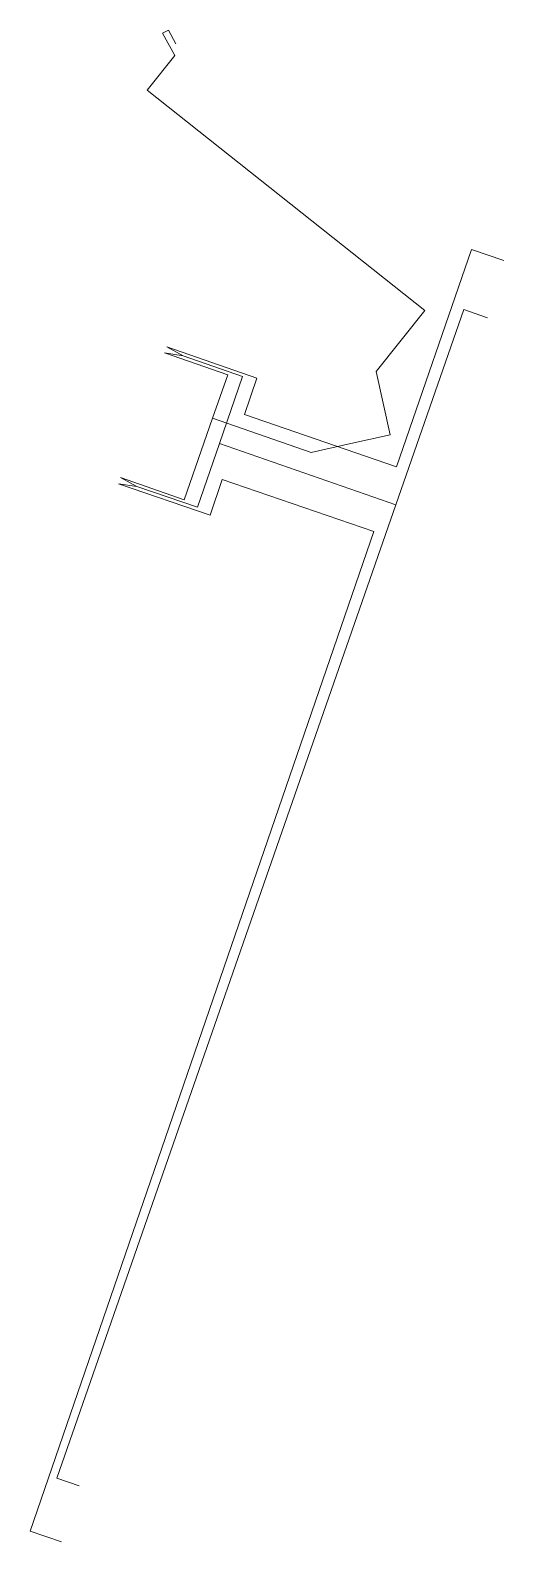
# Model space of a CAD drawing. Header units: metres. Extents: x 433992 to 434026, y 4588302 to 4588409.
import ezdxf

# ---------------------------------------------------------------- set-up
doc = ezdxf.new("R2010")
doc.units = ezdxf.units.M
doc.header["$MEASUREMENT"] = 0
doc.layers.add('01_I_Ascensor_l', color=251, linetype='Continuous', lineweight=0, true_color=0x646464)
doc.layers.add('01_I_Horitzontal_l', color=251, linetype='Continuous', lineweight=0, true_color=0x646464)

msp = doc.modelspace()

# ---------------------------------------------------------------- linework, layer by layer
at = {"layer": '01_I_Ascensor_l'}
msp.add_line((434001.767078, 4588409.390501), (434001.352439, 4588409.192346, -20), dxfattribs=at)
at = {"layer": '01_I_Ascensor_l', "extrusion": (0.5459435392087765, 0.837807652699267, 0.0048978643039497), "elevation": 4081125.460527, "flags": 128}
msp.add_lwpolyline([(2141415.934738, -20099.039793), (2141414.600847, -20119.040033), (2141415.825436, -20009.038714)], dxfattribs=at)
at = {"layer": '01_I_Ascensor_l', "extrusion": (-0.0645299117723088, -0.9979030500132795, 0.0050391726357052), "elevation": -4606761.903384, "flags": 128}
msp.add_lwpolyline([(137002.43037, 23194.563017), (137003.629784, 23084.561621), (137002.308229, 23104.561875)], dxfattribs=at)
at = {"layer": '01_I_Horitzontal_l'}
for p, q in [((434002.283071, 4588408.433098), (434001.767078, 4588409.390501)), ((434005.397984, 4588379.960497, -130), (434017.946739, 4588375.594476, -130))]:
    msp.add_line(p, q, dxfattribs=at)
at = {"layer": '01_I_Horitzontal_l', "flags": 128}
for points, elevation in [([(434001.352439, 4588409.192346), (434002.215673, 4588407.594417), (434000.251387, 4588405.119847), (434020.004676, 4588389.439911), (434016.545662, 4588385.08231), (434017.549748, 4588380.572944), (434014.742596, 4588379.947884)], -20), ([(434001.645037, 4588386.836516), (434008.063824, 4588384.601214), (434007.169444, 4588382.032957), (434017.988275, 4588378.290502), (434023.331851, 4588393.778748), (434025.630256, 4588392.985779)], -110), ([(434017.946739, 4588375.594476), (434022.785755, 4588389.502704), (434024.480129, 4588388.91319)], -130), ([(434004.911953, 4588381.757689), (434005.985652, 4588384.847227), (434001.49595, 4588386.407522)], -20), ([(434002.816075, 4588386.19035), (434007.037513, 4588384.72026), (434005.397984, 4588379.960497)], -130), ([(434004.911953, 4588381.757689), (434002.892088, 4588375.949101), (433998.360605, 4588377.524871)], -20), ([(434014.742596, 4588379.947884), (434011.922352, 4588379.319909), (434004.911953, 4588381.757689)], -20), ([(433999.521748, 4588376.894312), (434003.821922, 4588375.430601), (434005.397984, 4588379.960497)], -130), ([(433998.209452, 4588377.080167), (434004.732417, 4588374.863037), (434005.594107, 4588377.398196), (434016.393335, 4588373.687356), (433991.92984, 4588302.494066), (433994.146572, 4588301.732351)], -110)]:
    msp.add_lwpolyline(points, dxfattribs=dict(at, elevation=elevation))
at = {"layer": '01_I_Horitzontal_l', "extrusion": (0.0097169826522769, -0.0031326622692784, 0.9999478819794768), "elevation": -10286.479468, "flags": 128}
msp.add_lwpolyline([(433998.719335, 4588365.884596), (433974.597175, 4588296.549906), (433976.189112, 4588295.996057)], dxfattribs=at)

doc.saveas('drawing.dxf')
